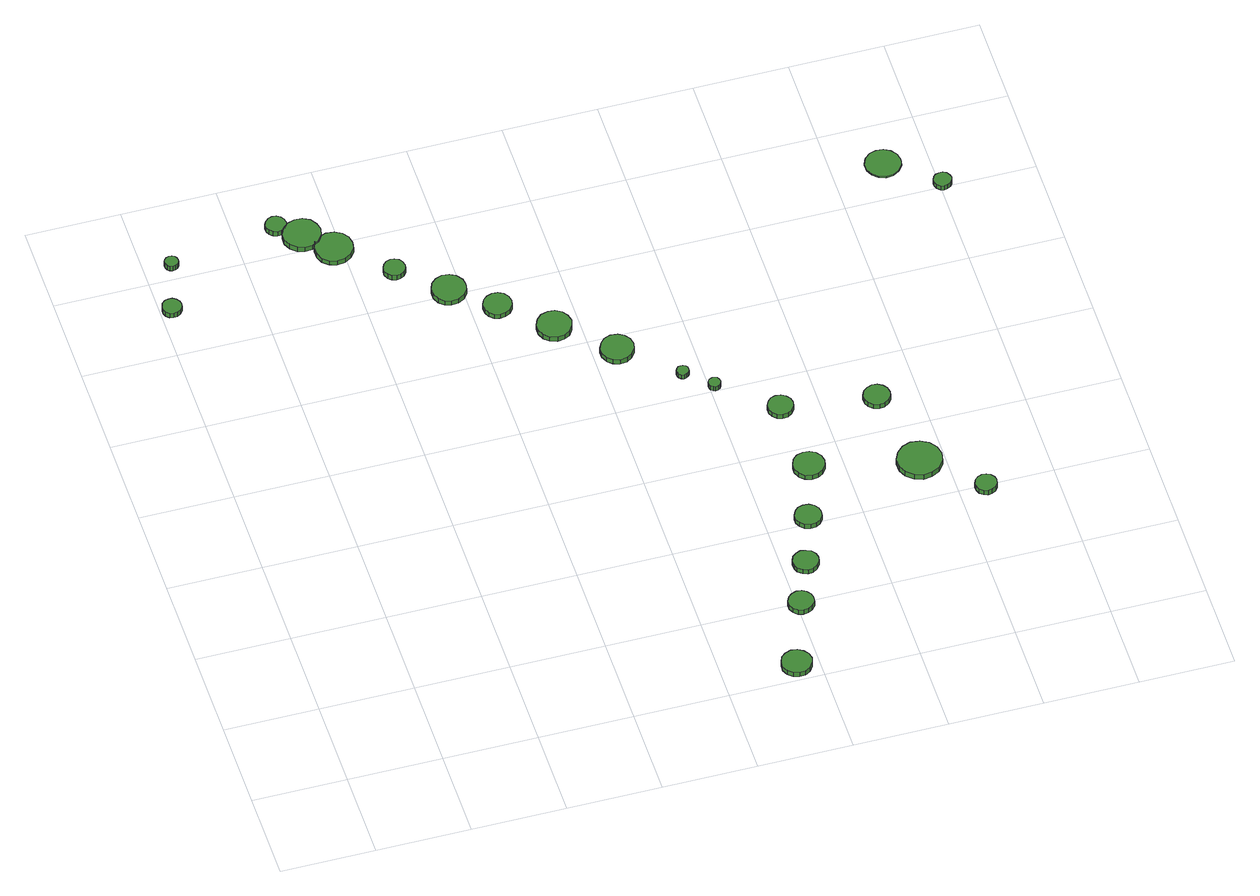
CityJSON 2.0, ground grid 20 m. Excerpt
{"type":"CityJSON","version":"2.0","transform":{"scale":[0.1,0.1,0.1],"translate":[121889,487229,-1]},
"CityObjects":{
"tree1":{"type":"SolitaryVegetationObject","attributes":{"function":"something"},"geometry":[{"type":"MultiSurface","lod":"1","boundaries":[[[0,1,2,3,4,5,6,7,8,9,10,11,12,13,14]],[[15,16,17,18,19,20,21,22,23,24,25,26,27,28,29]],[[0,29,28,1]],[[1,28,27,2]],[[2,27,26,3]],[[3,26,25,4]],[[4,25,24,5]],[[5,24,23,6]],[[6,23,22,7]],[[7,22,21,8]],[[8,21,20,9]],[[9,20,19,10]],[[10,19,18,11]],[[11,18,17,12]],[[12,17,16,13]],[[13,16,15,14]],[[14,15,29,0]]]}]},
"tree2":{"type":"SolitaryVegetationObject","attributes":{"function":"something"},"geometry":[{"type":"MultiSurface","lod":"1","boundaries":[[[30,31,32,33,34,35,36,37,38,39,40,41,42,43,44]],[[45,46,47,48,49,50,51,52,53,54,55,56,57,58,59]],[[30,59,58,31]],[[31,58,57,32]],[[32,57,56,33]],[[33,56,55,34]],[[34,55,54,35]],[[35,54,53,36]],[[36,53,52,37]],[[37,52,51,38]],[[38,51,50,39]],[[39,50,49,40]],[[40,49,48,41]],[[41,48,47,42]],[[42,47,46,43]],[[43,46,45,44]],[[44,45,59,30]]]}]},
"tree3":{"type":"SolitaryVegetationObject","attributes":{"function":"something"},"geometry":[{"type":"MultiSurface","lod":"1","boundaries":[[[60,61,62,63,64,65,66,67,68,69,70,71,72,73,74]],[[75,76,77,78,79,80,81,82,83,84,85,86,87,88,89]],[[60,89,88,61]],[[61,88,87,62]],[[62,87,86,63]],[[63,86,85,64]],[[64,85,84,65]],[[65,84,83,66]],[[66,83,82,67]],[[67,82,81,68]],[[68,81,80,69]],[[69,80,79,70]],[[70,79,78,71]],[[71,78,77,72]],[[72,77,76,73]],[[73,76,75,74]],[[74,75,89,60]]]}]},
"tree4":{"type":"SolitaryVegetationObject","attributes":{"function":"something"},"geometry":[{"type":"MultiSurface","lod":"1","boundaries":[[[90,91,92,93,94,95,96,97,98,99,100,101,102,103,104]],[[105,106,107,108,109,110,111,112,113,114,115,116,117,118,119]],[[90,119,118,91]],[[91,118,117,92]],[[92,117,116,93]],[[93,116,115,94]],[[94,115,114,95]],[[95,114,113,96]],[[96,113,112,97]],[[97,112,111,98]],[[98,111,110,99]],[[99,110,109,100]],[[100,109,108,101]],[[101,108,107,102]],[[102,107,106,103]],[[103,106,105,104]],[[104,105,119,90]]]}]},
"tree5":{"type":"SolitaryVegetationObject","attributes":{"function":"something"},"geometry":[{"type":"MultiSurface","lod":"1","boundaries":[[[120,121,122,123,124,125,126,127,128,129,130,131,132,133,134]],[[135,136,137,138,139,140,141,142,143,144,145,146,147,148,149]],[[120,149,148,121]],[[121,148,147,122]],[[122,147,146,123]],[[123,146,145,124]],[[124,145,144,125]],[[125,144,143,126]],[[126,143,142,127]],[[127,142,141,128]],[[128,141,140,129]],[[129,140,139,130]],[[130,139,138,131]],[[131,138,137,132]],[[132,137,136,133]],[[133,136,135,134]],[[134,135,149,120]]]}]},
"tree6":{"type":"SolitaryVegetationObject","attributes":{"function":"something"},"geometry":[{"type":"MultiSurface","lod":"1","boundaries":[[[150,151,152,153,154,155,156,157,158,159,160,161,162,163,164]],[[165,166,167,168,169,170,171,172,173,174,175,176,177,178,179]],[[150,179,178,151]],[[151,178,177,152]],[[152,177,176,153]],[[153,176,175,154]],[[154,175,174,155]],[[155,174,173,156]],[[156,173,172,157]],[[157,172,171,158]],[[158,171,170,159]],[[159,170,169,160]],[[160,169,168,161]],[[161,168,167,162]],[[162,167,166,163]],[[163,166,165,164]],[[164,165,179,150]]]}]},
"tree7":{"type":"SolitaryVegetationObject","attributes":{"function":"something"},"geometry":[{"type":"MultiSurface","lod":"1","boundaries":[[[180,181,182,183,184,185,186,187,188,189,190,191,192,193,194]],[[195,196,197,198,199,200,201,202,203,204,205,206,207,208,209]],[[180,209,208,181]],[[181,208,207,182]],[[182,207,206,183]],[[183,206,205,184]],[[184,205,204,185]],[[185,204,203,186]],[[186,203,202,187]],[[187,202,201,188]],[[188,201,200,189]],[[189,200,199,190]],[[190,199,198,191]],[[191,198,197,192]],[[192,197,196,193]],[[193,196,195,194]],[[194,195,209,180]]]}]},
"tree8":{"type":"SolitaryVegetationObject","attributes":{"function":"something"},"geometry":[{"type":"MultiSurface","lod":"1","boundaries":[[[210,211,212,213,214,215,216,217,218,219,220,221,222,223,224]],[[225,226,227,228,229,230,231,232,233,234,235,236,237,238,239]],[[210,239,238,211]],[[211,238,237,212]],[[212,237,236,213]],[[213,236,235,214]],[[214,235,234,215]],[[215,234,233,216]],[[216,233,232,217]],[[217,232,231,218]],[[218,231,230,219]],[[219,230,229,220]],[[220,229,228,221]],[[221,228,227,222]],[[222,227,226,223]],[[223,226,225,224]],[[224,225,239,210]]]}]},
"tree9":{"type":"SolitaryVegetationObject","attributes":{"function":"something"},"geometry":[{"type":"MultiSurface","lod":"1","boundaries":[[[240,241,242,243,244,245,246,247,248,249,250,251,252,253,254]],[[255,256,257,258,259,260,261,262,263,264,265,266,267,268,269]],[[240,269,268,241]],[[241,268,267,242]],[[242,267,266,243]],[[243,266,265,244]],[[244,265,264,245]],[[245,264,263,246]],[[246,263,262,247]],[[247,262,261,248]],[[248,261,260,249]],[[249,260,259,250]],[[250,259,258,251]],[[251,258,257,252]],[[252,257,256,253]],[[253,256,255,254]],[[254,255,269,240]]]}]},
"tree10":{"type":"SolitaryVegetationObject","attributes":{"function":"something"},"geometry":[{"type":"MultiSurface","lod":"1","boundaries":[[[270,271,272,273,274,275,276,277,278,279,280,281,282,283,284]],[[285,286,287,288,289,290,291,292,293,294,295,296,297,298,299]],[[270,299,298,271]],[[271,298,297,272]],[[272,297,296,273]],[[273,296,295,274]],[[274,295,294,275]],[[275,294,293,276]],[[276,293,292,277]],[[277,292,291,278]],[[278,291,290,279]],[[279,290,289,280]],[[280,289,288,281]],[[281,288,287,282]],[[282,287,286,283]],[[283,286,285,284]],[[284,285,299,270]]]}]},
"tree11":{"type":"SolitaryVegetationObject","attributes":{"function":"something"},"geometry":[{"type":"MultiSurface","lod":"1","boundaries":[[[300,301,302,303,304,305,306,307,308,309,310,311,312,313,314]],[[315,316,317,318,319,320,321,322,323,324,325,326,327,328,329]],[[300,329,328,301]],[[301,328,327,302]],[[302,327,326,303]],[[303,326,325,304]],[[304,325,324,305]],[[305,324,323,306]],[[306,323,322,307]],[[307,322,321,308]],[[308,321,320,309]],[[309,320,319,310]],[[310,319,318,311]],[[311,318,317,312]],[[312,317,316,313]],[[313,316,315,314]],[[314,315,329,300]]]}]},
"tree12":{"type":"SolitaryVegetationObject","attributes":{"function":"something"},"geometry":[{"type":"MultiSurface","lod":"1","boundaries":[[[330,331,332,333,334,335,336,337,338,339,340,341,342,343,344]],[[345,346,347,348,349,350,351,352,353,354,355,356,357,358,359]],[[330,359,358,331]],[[331,358,357,332]],[[332,357,356,333]],[[333,356,355,334]],[[334,355,354,335]],[[335,354,353,336]],[[336,353,352,337]],[[337,352,351,338]],[[338,351,350,339]],[[339,350,349,340]],[[340,349,348,341]],[[341,348,347,342]],[[342,347,346,343]],[[343,346,345,344]],[[344,345,359,330]]]}]},
"tree13":{"type":"SolitaryVegetationObject","attributes":{"function":"something"},"geometry":[{"type":"MultiSurface","lod":"1","boundaries":[[[360,361,362,363,364,365,366,367,368,369,370,371,372,373,374]],[[375,376,377,378,379,380,381,382,383,384,385,386,387,388,389]],[[360,389,388,361]],[[361,388,387,362]],[[362,387,386,363]],[[363,386,385,364]],[[364,385,384,365]],[[365,384,383,366]],[[366,383,382,367]],[[367,382,381,368]],[[368,381,380,369]],[[369,380,379,370]],[[370,379,378,371]],[[371,378,377,372]],[[372,377,376,373]],[[373,376,375,374]],[[374,375,389,360]]]}]},
"tree14":{"type":"SolitaryVegetationObject","attributes":{"function":"something"},"geometry":[{"type":"MultiSurface","lod":"1","boundaries":[[[390,391,392,393,394,395,396,397,398,399,400,401,402,403,404]],[[405,406,407,408,409,410,411,412,413,414,415,416,417,418,419]],[[390,419,418,391]],[[391,418,417,392]],[[392,417,416,393]],[[393,416,415,394]],[[394,415,414,395]],[[395,414,413,396]],[[396,413,412,397]],[[397,412,411,398]],[[398,411,410,399]],[[399,410,409,400]],[[400,409,408,401]],[[401,408,407,402]],[[402,407,406,403]],[[403,406,405,404]],[[404,405,419,390]]]}]},
"tree15":{"type":"SolitaryVegetationObject","attributes":{"function":"something"},"geometry":[{"type":"MultiSurface","lod":"1","boundaries":[[[420,421,422,423,424,425,426,427,428,429,430,431,432,433,434]],[[435,436,437,438,439,440,441,442,443,444,445,446,447,448,449]],[[420,449,448,421]],[[421,448,447,422]],[[422,447,446,423]],[[423,446,445,424]],[[424,445,444,425]],[[425,444,443,426]],[[426,443,442,427]],[[427,442,441,428]],[[428,441,440,429]],[[429,440,439,430]],[[430,439,438,431]],[[431,438,437,432]],[[432,437,436,433]],[[433,436,435,434]],[[434,435,449,420]]]}]},
"tree16":{"type":"SolitaryVegetationObject","attributes":{"function":"something"},"geometry":[{"type":"MultiSurface","lod":"1","boundaries":[[[450,451,452,453,454,455,456,457,458,459,460,461,462,463,464]],[[465,466,467,468,469,470,471,472,473,474,475,476,477,478,479]],[[450,479,478,451]],[[451,478,477,452]],[[452,477,476,453]],[[453,476,475,454]],[[454,475,474,455]],[[455,474,473,456]],[[456,473,472,457]],[[457,472,471,458]],[[458,471,470,459]],[[459,470,469,460]],[[460,469,468,461]],[[461,468,467,462]],[[462,467,466,463]],[[463,466,465,464]],[[464,465,479,450]]]}]},
"tree17":{"type":"SolitaryVegetationObject","attributes":{"function":"something"},"geometry":[{"type":"MultiSurface","lod":"1","boundaries":[[[480,481,482,483,484,485,486,487,488,489,490,491,492,493,494]],[[495,496,497,498,499,500,501,502,503,504,505,506,507,508,509]],[[480,509,508,481]],[[481,508,507,482]],[[482,507,506,483]],[[483,506,505,484]],[[484,505,504,485]],[[485,504,503,486]],[[486,503,502,487]],[[487,502,501,488]],[[488,501,500,489]],[[489,500,499,490]],[[490,499,498,491]],[[491,498,497,492]],[[492,497,496,493]],[[493,496,495,494]],[[494,495,509,480]]]}]},
"tree18":{"type":"SolitaryVegetationObject","attributes":{"function":"something"},"geometry":[{"type":"MultiSurface","lod":"1","boundaries":[[[510,511,512,513,514,515,516,517,518,519,520,521,522,523,524]],[[525,526,527,528,529,530,531,532,533,534,535,536,537,538,539]],[[510,539,538,511]],[[511,538,537,512]],[[512,537,536,513]],[[513,536,535,514]],[[514,535,534,515]],[[515,534,533,516]],[[516,533,532,517]],[[517,532,531,518]],[[518,531,530,519]],[[519,530,529,520]],[[520,529,528,521]],[[521,528,527,522]],[[522,527,526,523]],[[523,526,525,524]],[[524,525,539,510]]]}]},
"tree19":{"type":"SolitaryVegetationObject","attributes":{"function":"something"},"geometry":[{"type":"MultiSurface","lod":"1","boundaries":[[[540,541,542,543,544,545,546,547,548,549,550,551,552,553,554]],[[555,556,557,558,559,560,561,562,563,564,565,566,567,568,569]],[[540,569,568,541]],[[541,568,567,542]],[[542,567,566,543]],[[543,566,565,544]],[[544,565,564,545]],[[545,564,563,546]],[[546,563,562,547]],[[547,562,561,548]],[[548,561,560,549]],[[549,560,559,550]],[[550,559,558,551]],[[551,558,557,552]],[[552,557,556,553]],[[553,556,555,554]],[[554,555,569,540]]]}]},
"tree20":{"type":"SolitaryVegetationObject","attributes":{"function":"something"},"geometry":[{"type":"MultiSurface","lod":"1","boundaries":[[[570,571,572,573,574,575,576,577,578,579,580,581,582,583,584]],[[585,586,587,588,589,590,591,592,593,594,595,596,597,598,599]],[[570,599,598,571]],[[571,598,597,572]],[[572,597,596,573]],[[573,596,595,574]],[[574,595,594,575]],[[575,594,593,576]],[[576,593,592,577]],[[577,592,591,578]],[[578,591,590,579]],[[579,590,589,580]],[[580,589,588,581]],[[581,588,587,582]],[[582,587,586,583]],[[583,586,585,584]],[[584,585,599,570]]]}]},
"tree21":{"type":"SolitaryVegetationObject","attributes":{"function":"something"},"geometry":[{"type":"MultiSurface","lod":"1","boundaries":[[[600,601,602,603,604,605,606,607,608,609,610,611,612,613,614]],[[615,616,617,618,619,620,621,622,623,624,625,626,627,628,629]],[[600,629,628,601]],[[601,628,627,602]],[[602,627,626,603]],[[603,626,625,604]],[[604,625,624,605]],[[605,624,623,606]],[[606,623,622,607]],[[607,622,621,608]],[[608,621,620,609]],[[609,620,619,610]],[[610,619,618,611]],[[611,618,617,612]],[[612,617,616,613]],[[613,616,615,614]],[[614,615,629,600]]]}]},
"tree22":{"type":"SolitaryVegetationObject","attributes":{"function":"something"},"geometry":[{"type":"MultiSurface","lod":"1","boundaries":[[[630,631,632,633,634,635,636,637,638,639,640,641,642,643,644]],[[645,646,647,648,649,650,651,652,653,654,655,656,657,658,659]],[[630,659,658,631]],[[631,658,657,632]],[[632,657,656,633]],[[633,656,655,634]],[[634,655,654,635]],[[635,654,653,636]],[[636,653,652,637]],[[637,652,651,638]],[[638,651,650,639]],[[639,650,649,640]],[[640,649,648,641]],[[641,648,647,642]],[[642,647,646,643]],[[643,646,645,644]],[[644,645,659,630]]]}]},
"tree23":{"type":"SolitaryVegetationObject","attributes":{"function":"something"},"geometry":[{"type":"MultiSurface","lod":"1","boundaries":[[[660,661,662,663,664,665,666,667,668,669,670,671,672,673,674]],[[675,676,677,678,679,680,681,682,683,684,685,686,687,688,689]],[[660,689,688,661]],[[661,688,687,662]],[[662,687,686,663]],[[663,686,685,664]],[[664,685,684,665]],[[665,684,683,666]],[[666,683,682,667]],[[667,682,681,668]],[[668,681,680,669]],[[669,680,679,670]],[[670,679,678,671]],[[671,678,677,672]],[[672,677,676,673]],[[673,676,675,674]],[[674,675,689,660]]]}]}
},
"vertices":[
[43,1313,30],[41,1321,30],[36,1328,30],[29,1333,30],[20,1333,30],[12,1331,30],[6,1325,30],[3,1317,30],[3,1309,30],[6,1301,30],[12,1295,30],[20,1293,30],[29,1294,30],[36,1298,30],[41,1305,30],[41,1305,17],[36,1298,17],[29,1294,17],[20,1293,17],[12,1295,17],[6,1301,17],[3,1309,17],[3,1317,17],[6,1325,17],[12,1331,17],[20,1333,17],[29,1333,17],[36,1328,17],[41,1321,17],[43,1313,17],
[70,1430,30],[69,1436,30],[66,1440,30],[60,1443,30],[54,1444,30],[49,1442,30],[44,1438,30],[42,1433,30],[42,1427,30],[44,1421,30],[49,1417,30],[54,1415,30],[60,1416,30],[66,1419,30],[69,1424,30],[69,1424,17],[66,1419,17],[60,1416,17],[54,1415,17],[49,1417,17],[44,1421,17],[42,1427,17],[42,1433,17],[44,1438,17],[49,1442,17],[54,1444,17],[60,1443,17],[66,1440,17],[69,1436,17],[70,1430,17],
[308,1469,27],[306,1478,27],[301,1485,27],[293,1490,27],[284,1491,27],[276,1488,27],[269,1482,27],[265,1474,27],[265,1465,27],[269,1457,27],[276,1451,27],[284,1448,27],[293,1449,27],[301,1453,27],[306,1461,27],[306,1461,14],[301,1453,14],[293,1449,14],[284,1448,14],[276,1451,14],[269,1457,14],[265,1465,14],[265,1474,14],[269,1482,14],[276,1488,14],[284,1491,14],[293,1490,14],[301,1485,14],[306,1478,14],[308,1469,14],
[369,1429,29],[365,1445,29],[356,1459,29],[341,1467,29],[325,1468,29],[309,1463,29],[297,1452,29],[290,1437,29],[290,1421,29],[297,1406,29],[309,1395,29],[325,1390,29],[341,1391,29],[356,1400,29],[365,1413,29],[365,1413,16],[356,1400,16],[341,1391,16],[325,1390,16],[309,1395,16],[297,1406,16],[290,1421,16],[290,1437,16],[297,1452,16],[309,1463,16],[325,1468,16],[341,1467,16],[356,1459,16],[365,1445,16],[369,1429,16],
[420,1377,27],[417,1394,27],[407,1407,27],[393,1415,27],[376,1417,27],[361,1412,27],[348,1401,27],[342,1386,27],[342,1369,27],[348,1354,27],[361,1343,27],[376,1338,27],[393,1340,27],[407,1348,27],[417,1361,27],[417,1361,15],[407,1348,15],[393,1340,15],[376,1338,15],[361,1343,15],[348,1354,15],[342,1369,15],[342,1386,15],[348,1401,15],[361,1412,15],[376,1417,15],[393,1415,15],[407,1407,15],[417,1394,15],[420,1377,15],
[504,1289,27],[502,1298,27],[497,1306,27],[488,1311,27],[479,1312,27],[470,1309,27],[463,1302,27],[459,1294,27],[459,1284,27],[463,1275,27],[470,1269,27],[479,1266,27],[488,1267,27],[497,1272,27],[502,1280,27],[502,1280,14],[497,1272,14],[488,1267,14],[479,1266,14],[470,1269,14],[463,1275,14],[459,1284,14],[459,1294,14],[463,1302,14],[470,1309,14],[479,1312,14],[488,1311,14],[497,1306,14],[502,1298,14],[504,1289,14],
[606,1204,28],[603,1218,28],[594,1231,28],[581,1238,28],[566,1240,28],[552,1235,28],[541,1225,28],[535,1211,28],[535,1196,28],[541,1182,28],[552,1172,28],[566,1168,28],[581,1169,28],[594,1177,28],[603,1189,28],[603,1189,15],[594,1177,15],[581,1169,15],[566,1168,15],[552,1172,15],[541,1182,15],[535,1196,15],[535,1211,15],[541,1225,15],[552,1235,15],[566,1240,15],[581,1238,15],[594,1231,15],[603,1218,15],[606,1204,15],
[983,32,30],[980,45,30],[972,55,30],[961,62,30],[948,64,30],[935,59,30],[925,51,30],[920,38,30],[920,25,30],[925,13,30],[935,4,30],[948,0,30],[961,1,30],[972,8,30],[980,19,30],[980,19,18],[972,8,18],[961,1,18],[948,0,18],[935,4,18],[925,13,18],[920,25,18],[920,38,18],[925,51,18],[935,59,18],[948,64,18],[961,62,18],[972,55,18],[980,45,18],[983,32,18],
[682,1136,26],[679,1149,26],[672,1159,26],[661,1165,26],[649,1166,26],[637,1162,26],[628,1154,26],[623,1143,26],[623,1130,26],[628,1119,26],[637,1110,26],[649,1107,26],[661,1108,26],[672,1114,26],[679,1124,26],[679,1124,14],[672,1114,14],[661,1108,14],[649,1107,14],[637,1110,14],[628,1119,14],[623,1130,14],[623,1143,14],[628,1154,14],[637,1162,14],[649,1166,14],[661,1165,14],[672,1159,14],[679,1149,14],[682,1136,14],
[782,1050,27],[778,1065,27],[770,1077,27],[757,1085,27],[742,1086,27],[727,1082,27],[716,1071,27],[710,1058,27],[710,1043,27],[716,1029,27],[727,1019,27],[742,1014,27],[757,1016,27],[770,1023,27],[778,1035,27],[778,1035,14],[770,1023,14],[757,1016,14],[742,1014,14],[727,1019,14],[716,1029,14],[710,1043,14],[710,1058,14],[716,1071,14],[727,1082,14],[742,1086,14],[757,1085,14],[770,1077,14],[778,1065,14],[782,1050,14],
[1033,187,30],[1031,198,30],[1024,207,30],[1015,213,30],[1004,214,30],[993,210,30],[985,203,30],[980,193,30],[980,182,30],[985,171,30],[993,164,30],[1004,161,30],[1015,162,30],[1024,167,30],[1031,176,30],[1031,176,17],[1024,167,17],[1015,162,17],[1004,161,17],[993,164,17],[985,171,17],[980,182,17],[980,193,17],[985,203,17],[993,210,17],[1004,214,17],[1015,213,17],[1024,207,17],[1031,198,17],[1033,187,17],
[884,955,26],[881,969,26],[872,981,26],[860,988,26],[845,990,26],[831,985,26],[821,975,26],[815,962,26],[815,948,26],[821,934,26],[831,925,26],[845,920,26],[860,922,26],[872,929,26],[881,941,26],[881,941,13],[872,929,13],[860,922,13],[845,920,13],[831,925,13],[821,934,13],[815,948,13],[815,962,13],[821,975,13],[831,985,13],[845,990,13],[860,988,13],[872,981,13],[881,969,13],[884,955,13],
[1075,296,23],[1073,307,23],[1066,316,23],[1056,321,23],[1045,323,23],[1035,319,23],[1026,312,23],[1022,302,23],[1022,290,23],[1026,280,23],[1035,273,23],[1045,269,23],[1056,270,23],[1066,276,23],[1073,285,23],[1073,285,11],[1066,276,11],[1056,270,11],[1045,269,11],[1035,273,11],[1026,280,11],[1022,290,11],[1022,302,11],[1026,312,11],[1035,319,11],[1045,323,11],[1056,321,11],[1066,316,11],[1073,307,11],[1075,296,11],
[1116,414,22],[1114,425,22],[1107,434,22],[1097,440,22],[1085,441,22],[1074,438,22],[1066,430,22],[1061,419,22],[1061,408,22],[1066,397,22],[1074,389,22],[1085,386,22],[1097,387,22],[1107,393,22],[1114,402,22],[1114,402,10],[1107,393,10],[1097,387,10],[1085,386,10],[1074,389,10],[1066,397,10],[1061,408,10],[1061,419,10],[1066,430,10],[1074,438,10],[1085,441,10],[1097,440,10],[1107,434,10],[1114,425,10],[1116,414,10],
[970,857,26],[969,863,26],[966,867,26],[961,870,26],[956,870,26],[951,869,26],[947,865,26],[945,860,26],[945,855,26],[947,850,26],[951,846,26],[956,844,26],[961,845,26],[966,848,26],[969,852,26],[969,852,14],[966,848,14],[961,845,14],[956,844,14],[951,846,14],[947,850,14],[945,855,14],[945,860,14],[947,865,14],[951,869,14],[956,870,14],[961,870,14],[966,867,14],[969,863,14],[970,857,14],
[1022,808,26],[1021,813,26],[1018,818,26],[1013,820,26],[1008,821,26],[1003,819,26],[999,816,26],[997,811,26],[997,805,26],[999,800,26],[1003,797,26],[1008,795,26],[1013,796,26],[1018,798,26],[1021,803,26],[1021,803,14],[1018,798,14],[1013,796,14],[1008,795,14],[1003,797,14],[999,800,14],[997,805,14],[997,811,14],[999,816,14],[1003,819,14],[1008,821,14],[1013,820,14],[1018,818,14],[1021,813,14],[1022,808,14],
[1161,542,26],[1158,556,26],[1150,567,26],[1138,574,26],[1125,575,26],[1111,571,26],[1101,562,26],[1096,549,26],[1096,536,26],[1101,523,26],[1111,514,26],[1125,509,26],[1138,511,26],[1150,518,26],[1158,529,26],[1158,529,14],[1150,518,14],[1138,511,14],[1125,509,14],[1111,514,14],[1101,523,14],[1096,536,14],[1096,549,14],[1101,562,14],[1111,571,14],[1125,575,14],[1138,574,14],[1150,567,14],[1158,556,14],[1161,542,14],
[1145,711,27],[1143,721,27],[1136,730,27],[1127,736,27],[1115,737,27],[1105,734,27],[1097,726,27],[1092,716,27],[1092,705,27],[1097,695,27],[1105,687,27],[1115,684,27],[1127,685,27],[1136,691,27],[1143,700,27],[1143,700,15],[1136,691,15],[1127,685,15],[1115,684,15],[1105,687,15],[1097,695,15],[1092,705,15],[1092,716,15],[1097,726,15],[1105,734,15],[1115,737,15],[1127,736,15],[1136,730,15],[1143,721,15],[1145,711,15],
[1392,492,27],[1388,511,27],[1376,527,27],[1359,536,27],[1340,539,27],[1322,533,27],[1307,519,27],[1299,502,27],[1299,482,27],[1307,465,27],[1322,452,27],[1340,446,27],[1359,448,27],[1376,457,27],[1388,473,27],[1388,473,14],[1376,457,14],[1359,448,14],[1340,446,14],[1322,452,14],[1307,465,14],[1299,482,14],[1299,502,14],[1307,519,14],[1322,533,14],[1340,539,14],[1359,536,14],[1376,527,14],[1388,511,14],[1392,492,14],
[1339,680,29],[1337,692,29],[1330,701,29],[1320,707,29],[1309,708,29],[1298,704,29],[1289,697,29],[1284,686,29],[1284,674,29],[1289,664,29],[1298,656,29],[1309,653,29],[1320,654,29],[1330,660,29],[1337,669,29],[1337,669,17],[1330,660,17],[1320,654,17],[1309,653,17],[1298,656,17],[1289,664,17],[1284,674,17],[1284,686,17],[1289,697,17],[1298,704,17],[1309,708,17],[1320,707,17],[1330,701,17],[1337,692,17],[1339,680,17],
[1479,397,21],[1477,406,21],[1471,414,21],[1463,418,21],[1454,419,21],[1445,416,21],[1438,410,21],[1434,401,21],[1434,392,21],[1438,383,21],[1445,377,21],[1454,374,21],[1463,375,21],[1471,380,21],[1477,387,21],[1477,387,8],[1471,380,8],[1463,375,8],[1454,374,8],[1445,377,8],[1438,383,8],[1434,392,8],[1434,401,8],[1438,410,8],[1445,416,8],[1454,419,8],[1463,418,8],[1471,414,8],[1477,406,8],[1479,397,8],
[1544,1293,12],[1541,1308,12],[1531,1321,12],[1518,1329,12],[1502,1330,12],[1488,1326,12],[1476,1315,12],[1470,1301,12],[1470,1285,12],[1476,1271,12],[1488,1261,12],[1502,1256,12],[1518,1257,12],[1531,1265,12],[1541,1278,12],[1541,1278,9],[1531,1265,9],[1518,1257,9],[1502,1256,9],[1488,1261,9],[1476,1271,9],[1470,1285,9],[1470,1301,9],[1476,1315,9],[1488,1326,9],[1502,1330,9],[1518,1329,9],[1531,1321,9],[1541,1308,9],[1544,1293,9],
[1624,1205,27],[1622,1212,27],[1618,1219,27],[1611,1223,27],[1603,1223,27],[1596,1221,27],[1590,1216,27],[1587,1209,27],[1587,1201,27],[1590,1194,27],[1596,1188,27],[1603,1186,27],[1611,1187,27],[1618,1191,27],[1622,1197,27],[1622,1197,15],[1618,1191,15],[1611,1187,15],[1603,1186,15],[1596,1188,15],[1590,1194,15],[1587,1201,15],[1587,1209,15],[1590,1216,15],[1596,1221,15],[1603,1223,15],[1611,1223,15],[1618,1219,15],[1622,1212,15],[1624,1205,15]
]}
